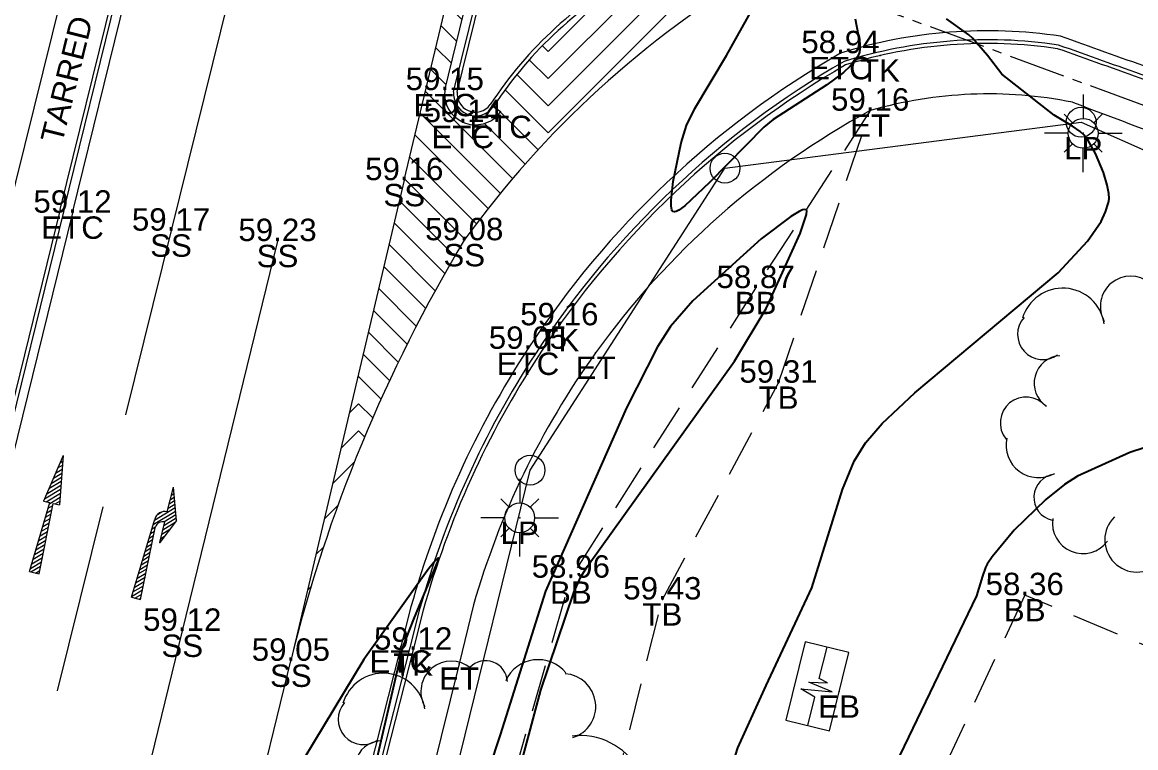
# Model space of a CAD drawing. Header units: metres. Extents: x -244 to 200, y -283 to 282.
# Drawn here: x -81.11 to -43.82, y 197.12 to 221.42 of the extents above; entities that cross this region are included whole.
import ezdxf
from ezdxf.enums import TextEntityAlignment as Align

# ---------------------------------------------------------------- set-up
doc = ezdxf.new("R2010")
doc.units = ezdxf.units.M
for name, pattern in [('CENTER2', [28.575000000000003, 19.05, -3.175, 3.175, -3.175]), ('DASHED2', [9.524999999999999, 6.35, -3.175]), ('HIDDEN2', [4.762499999999999, 3.175, -1.5875])]:
    doc.linetypes.add(name, pattern=pattern)
for name, color, linetype, lineweight in [('BANKS', 12, 'Continuous', 0), ('CONTOURS', 1, 'Continuous', 0), ('DESCRIPTIONS', 1, 'Continuous', 0), ('ELECTRICAL', 3, 'Continuous', 0), ('LEVELS', 1, 'Continuous', 0), ('POINTS', 1, 'Continuous', 0), ('ROAD_PAINT', 12, 'Continuous', 0), ('ROADS', 5, 'Continuous', 0), ('TREES', 14, 'Continuous', 0)]:
    doc.layers.add(name, color=color, linetype=linetype, lineweight=lineweight)
doc.layers.add('CADASTRAL', color=7, linetype='Continuous')
doc.styles.add('Arial', font='arial.ttf', dxfattribs={"height": 1.68})
pattern_1 = [(45, (0, 0), (1.110223024625157e-16, 0.9071423681210248), [8.9802589, -8.9802589]), (135, (0, 0), (-1.110223024625157e-16, -0.9071423681210248), [8.9802589, -8.9802589])]

msp = doc.modelspace()

# ---------------------------------------------------------------- hatches: boundary and pattern name
at = {"layer": 'ROAD_PAINT', "linetype": 'Continuous', "lineweight": 0}
h = msp.add_hatch(dxfattribs=at)
h.set_pattern_fill('LT124 RAILW', color=2, scale=0.5, style=0)
h.set_pattern_definition(pattern_1)
edge = h.paths.add_edge_path(flags=0)
edge.add_line((-65.19720951556668, 234.6989027893207), (-61.81381019979496, 233.5294053588354))
edge.add_line((-61.81381019979496, 233.5294053588354), (-29.86596885374256, 222.4863936192546))
edge.add_line((-29.86596885374256, 222.4863936192546), (-16.01840524846193, 217.1702603325248))
edge.add_line((-16.01840524846193, 217.1702603325248), (-3.185505248278787, 212.243660332635))
edge.add_line((-3.185505248278787, 212.243660332635), (13.21279475175106, 205.6180603322573))
edge.add_line((13.21279475175106, 205.6180603322573), (19.80579475167178, 202.8522603320889))
edge.add_line((19.80579475167178, 202.8522603320889), (13.34639475165022, 205.8052603318356))
edge.add_line((13.34639475165022, 205.8052603318356), (-2.838905248238007, 212.9842603318393))
edge.add_line((-2.838905248238007, 212.9842603318393), (-15.33930524840252, 218.5671603316441))
edge.add_line((-15.33930524840252, 218.5671603316441), (-30.60930679658082, 225.4312027448654))
edge.add_arc((-31.07627533330902, 224.6138540955163), 0.941338636669518, -27.00922006804501, 60.25976045999528, ccw=False)
edge.add_arc((-31.07627533330905, 224.6138540955163), 0.9413386366695045, 267.0773747043786, 332.99077993195556, ccw=False)
edge.add_arc((-23.94416907546005, 266.7269318343751), 43.64780879504443, 255.9755448551912, 260.53175968138896, ccw=False)
edge.add_arc((-23.94416907546488, 266.7269318343542), 43.6478087950229, 251.0563568588357, 255.9755448551906, ccw=False)
edge.add_line((-38.11390524835589, 225.4431603327394), (-50.46630524836655, 229.7128603332676))
edge.add_arc((-19.04023660781394, 308.3931982158526), 84.72421943882672, 245.6942598843257, 248.2275153835717, ccw=False)
edge.add_arc((-19.04023660779418, 308.3931982158946), 84.72421943887313, 243.52305313585669, 245.6942598843251, ccw=False)
edge.add_arc((-56.20944861914086, 233.304327144034), 0.9621781659847715, 164.0544481990009, 231.1132703444243, ccw=False)
edge.add_arc((-56.20944861914077, 233.304327144034), 0.9621781659848797, 96.05200131010491, 164.0544481990008, ccw=False)
edge.add_arc((-62.60321896104286, 196.9428040737477), 37.8451024204856, 80.42925443019817, 86.34098868298982)
edge.add_arc((-62.60321896104345, 196.9428040737363), 37.84510242049701, 86.34098868299003, 93.93026633314967)
h = msp.add_hatch(dxfattribs=at)
h.set_pattern_fill('LT124 RAILW', color=2, scale=0.5, style=0)
h.set_pattern_definition(pattern_1)
edge = h.paths.add_edge_path(flags=0)
edge.add_line((-64.8146052482407, 230.7742603318766), (-45.27729913638785, 223.9662733968627))
edge.add_arc((-49.58760861416079, 205.7930008240353), 18.6774356858874, 76.65722000311186, 111.219996597546)
edge.add_arc((-39.6250783814419, 194.8739370093137), 32.89755045507583, 120.5526861966422, 144.2018280320156)
edge.add_arc((-22.85089903203264, 187.9566231792617), 50.72323710457696, 148.9528917566809, 166.2266951006702)
edge.add_line((-72.11560524826194, 200.0328603331002), (-68.31690524829173, 216.128760331776))
edge.add_line((-68.31690524829173, 216.128760331776), (-64.8146052482407, 230.7742603318766))
edge = h.paths.add_edge_path(flags=0)
edge.add_arc((-54.0578619746124, 211.1971695064265), 13.48228246090942, 118.2134080577008, 146.7579088599786)
edge.add_line((-65.33392843168791, 218.587857269508), (-65.0909052484203, 218.4119603326544))
edge.add_arc((-65.93046143311803, 219.0196198950846), 1.036390240728398, 245.8603789326928, 324.1034823297297, ccw=False)
edge.add_arc((-65.93046143311803, 219.0196198950847), 1.036390240728428, 173.0815231640078, 245.86037893269338, ccw=False)
edge.add_line((-66.95930524845608, 219.1444603321142), (-64.86160524828384, 227.6822603321601))
edge.add_arc((-62.54164266028756, 227.119328812753), 2.387282619474351, 112.2687061045394, 166.360961455521, ccw=False)
edge.add_arc((-62.5416426602875, 227.1193288127528), 2.387282619474601, 71.21375122707758, 112.26870610453861, ccw=False)
edge.add_line((-61.77284577946754, 229.3794327177286), (-53.49885682414357, 226.3805584247827))
edge.add_arc((-53.91810712413772, 225.4232155197972), 1.045120209244462, -12.58703942930049, 66.34989012995487, ccw=False)
edge.add_arc((-53.91810712413782, 225.4232155197972), 1.045120209244601, 267.0713226886469, 347.4129605707009, ccw=False)
edge.add_line((-53.97150524848985, 224.3794603319839), (-53.95617740661682, 224.6790685048756))
edge.add_arc((-54.05786197461217, 211.1971695064267), 13.48228246090938, 89.56786606122098, 118.213408057702)

# ---------------------------------------------------------------- linework, layer by layer
at = {"layer": 'BANKS', "color": 9, "linetype": 'HIDDEN2', "lineweight": 0, "ltscale": 0.5}
for p, q in [((-52.71060524849599, 218.456460332498), (-56.54750524832343, 212.515260333661)), ((-56.54750524832343, 212.515260333661), (-62.73760524846875, 202.8167603323236)), ((-67.31820524897921, 186.9127603317611), (-62.73760524846875, 202.8167603323236)), ((-47.53340524827945, 202.2302603325807), (-53.76720524841949, 188.8919603326358)), ((-33.44120524825848, 196.3254603324458), (-47.53340524827945, 202.2302603325807))]:
    msp.add_line(p, q, dxfattribs=at)
at = {"layer": 'BANKS', "color": 1, "linetype": 'HIDDEN2', "lineweight": 0, "ltscale": 0.5}
for p, q in [((-55.77990524827328, 209.3463603314012), (-52.71060524849599, 218.456460332498)), ((-59.67170524828543, 202.085760331247), (-55.77990524827328, 209.3463603314012)), ((-63.66120524843427, 186.1748603326268), (-59.67170524828543, 202.085760331247))]:
    msp.add_line(p, q, dxfattribs=at)
at = {"layer": 'CADASTRAL', "color": 1, "linetype": 'Continuous', "lineweight": 0}
for p, q in [((-57.57410524848092, 216.5283603323624), (-45.64510524844081, 218.0683603319339)), ((-45.64510524844081, 218.0683603319339), (97.18589475173212, 154.5443603326567)), ((-64.10410524842882, 206.4183603329584), (-57.57410524848092, 216.5283603323624)), ((-119.026105248362, -17.44163966784254), (-64.10410524842882, 206.4183603329584))]:
    msp.add_line(p, q, dxfattribs=at)
for centre in [(-45.64510524844081, 218.0683603319339), (-57.57410524848092, 216.5283603323624), (-64.10410524842882, 206.4183603329584)]:
    msp.add_circle(centre, 0.5, dxfattribs=at)
at = {"layer": 'CONTOURS', "color": 6, "linetype": 'Continuous', "lineweight": -3, "flags": 128}
for points in [[(-53.20863556659606, 221.5268668592907), (-53.06024212115881, 220.7171747507527), (-53.05914223639411, 220.5063353134319), (-53.07185852046678, 220.4182269470766), (-53.09466276721651, 220.3435077741742), (-53.14344633626752, 220.2461724332534), (-53.2085461007955, 220.1472013816237), (-53.38254899533058, 219.9452315191738), (-53.60638100892537, 219.7393569331616), (-54.16237062559958, 219.3229285748675), (-55.95603237381147, 218.1628397367895), (-56.27393043597112, 217.9058897597715), (-58.09015691973764, 216.0520272180438), (-58.92411793365318, 215.2662355243228), (-59.12426394138311, 215.1241957228631), (-59.20410082706803, 215.0840068785474), (-59.26877558025444, 215.066846601665), (-59.31703466066391, 215.0745707903989), (-59.33937368791521, 215.0973124029115), (-59.35609514503449, 215.1381238223985), (-59.36750651467446, 215.1956111872569), (-59.37391527951695, 215.268380636815), (-59.37295492538397, 215.4541903459467), (-59.30453224221128, 216.0885808230378), (-59.04700711464102, 217.3736647013575), (-58.85840198926599, 217.9586902712472), (-58.58724720744067, 218.5309693287127), (-57.52009197034931, 220.298194271978), (-55.74184350438736, 223.5038267774507)], [(-57.46115091892716, 196.1366222398356), (-57.14860552314349, 197.121252279263), (-56.19879911611497, 199.2052825530991), (-54.66757139819674, 202.4706525225192), (-53.64131138592347, 205.7656503645703), (-53.24900613844511, 206.7229040600359), (-52.86842336486734, 207.3301416924223), (-52.30749014101457, 207.9793821945786), (-51.20942206552718, 209.0118888881989), (-46.41050807324791, 213.0293277883902), (-45.43067764629086, 214.0807855939493), (-44.97672134253662, 214.7471723393537), (-44.82312803907552, 215.0672834743746), (-44.72450492529606, 215.3774701380171), (-44.71408025385608, 215.4416254856624), (-44.70998881527339, 215.5135094807483), (-44.71936473040114, 215.6775472261943), (-44.77192218558775, 215.9633425287902), (-44.89872396444844, 216.3879618491046), (-45.16365112042695, 217.0234552808106), (-45.40339004609268, 217.4514732919633), (-45.54637502106925, 217.6346943015233), (-45.67822330714989, 217.7559796031564), (-45.92899771170778, 217.9395721377805), (-46.5508902029178, 218.3018626044504), (-48.29811861716735, 219.6813089456409), (-48.78376111078251, 220.3020367869176), (-49.27860092002084, 220.8815986500122), (-49.41020847715117, 220.9998489422724), (-50.15795090801839, 221.5268237269484)], [(-67.17731395752344, 186.1883339420892), (-63.74362214625581, 199.0520139308646), (-62.63931589628919, 202.3182361936197), (-62.401893390037, 202.8456758121029), (-62.1762399516374, 203.196469285991), (-57.25733282421425, 210.0721673942171), (-56.19357888160448, 211.8292003115639), (-55.05037649648148, 214.344608112704), (-54.84455854318367, 214.982362318784), (-54.83702235147211, 215.1099651460536), (-54.85295057053008, 215.1391724129207), (-54.90258704255393, 215.1489893998951), (-54.98103287469712, 215.1294682882726), (-55.08595008172415, 215.0826538144611), (-55.36584667953139, 214.9153237333521), (-56.36517826843919, 214.1624963269569), (-58.65415527059668, 212.0922740628012), (-59.40400231359672, 211.2270489311777), (-59.83770389065467, 210.5455686403438), (-60.87400135089411, 208.507931385655), (-63.58163607538881, 202.3690328304656), (-65.1044560162918, 197.553955771029), (-69.30383897609863, 184.8347930922173)], [(-10.89815213534894, 196.027314552106), (-13.60146811823506, 197.8979785568081), (-23.24899335537339, 205.5666581862606), (-25.87017180601833, 207.2506088186055), (-26.65737215356785, 207.631800847128), (-27.40979990740743, 207.8745068428107), (-29.24233349548012, 208.2777860914357), (-32.70209048737161, 208.6331354766153), (-37.02571014253044, 208.7240938926116), (-38.51381021174166, 208.5796925262548), (-40.76710443184857, 208.0669184071012), (-44.01709025602759, 207.0091271121055), (-45.76577815950441, 206.2144206468947), (-46.20500337932754, 205.9394551180303), (-46.82689519224368, 205.4384846361354), (-47.88282253072975, 204.405842543114), (-48.62670600792625, 203.5159913906828), (-48.79175030980696, 203.2685753987171), (-48.84585895565397, 203.1552851945162), (-48.94732816782198, 202.8702739137225), (-49.15424983931734, 202.2109650401399), (-52.7120162404026, 194.8093330874108)], [(-71.95245838961273, 184.996302078478), (-68.36860383777821, 200.4931308929808), (-67.99961863576027, 201.4312311834656), (-67.167283923176, 203.4162442726083), (-67.16170276801859, 203.4538172739558), (-67.16715772417228, 203.4709029076621), (-67.18864018589375, 203.4662255048752), (-67.22520403135422, 203.4380900207907), (-67.27568126578262, 203.3882203837857), (-67.49891335518623, 203.1254458273761), (-69.67663325658214, 200.0736198504455), (-73.37007985091623, 193.9637078135274)]]:
    msp.add_lwpolyline(points, dxfattribs=at)
at = {"layer": 'ELECTRICAL', "color": 1, "linetype": 'CENTER2', "lineweight": 0, "ltscale": 0.1}
msp.add_line((-32.81454313835328, 214.6717921329763), (-80.89876735860837, 232.3911285328578), dxfattribs=at)
at = {"layer": 'ELECTRICAL', "color": 2, "linetype": 'Continuous', "lineweight": 0}
for p, q in [((-45.57450524839078, 218.9974603324198), (-45.57450524839078, 218.1974603324198)), ((-46.21090024839077, 218.3338553324198), (-45.92805524839076, 218.0510103324198)), ((-45.22095024839076, 218.0510153324198), (-44.93810524839076, 218.3338603324198)), ((-46.07450524839078, 217.6974603324197), (-46.87450524839078, 217.6974603324197)), ((-45.07450524839078, 217.6974603324197), (-44.27450524839078, 217.6974603324197)), ((-45.92805524839076, 217.3439103324197), (-46.21090024839077, 217.0610653324198)), ((-45.57450524839078, 216.3974603324197), (-45.57450524839078, 217.1974603324197)), ((-44.93810524839076, 217.0610603324197), (-45.22095024839076, 217.3439053324198)), ((-64.45070524848416, 206.1222603318282), (-64.45070524848416, 205.3222603318282)), ((-65.08710024848415, 205.4586553318282), (-64.80425524848414, 205.1758103318282)), ((-64.09715024848414, 205.1758153318282), (-63.81430524848413, 205.4586603318282)), ((-64.95070524848416, 204.8222603318281), (-65.75070524848415, 204.8222603318281)), ((-63.95070524848416, 204.8222603318281), (-63.15070524848416, 204.8222603318281)), ((-64.80425524848414, 204.4687103318281), (-65.08710024848415, 204.1858653318282)), ((-63.81430524848413, 204.1858603318281), (-64.09715024848414, 204.4687053318282)), ((-64.45070524848416, 203.5222603318281), (-64.45070524848416, 204.3222603318281)), ((-54.88520435771522, 200.6721998165182), (-55.53096090904126, 198.0406168907025)), ((-53.42812697276554, 200.314651795557), (-54.88520435771522, 200.6721998165182)), ((-54.41533077638811, 199.4389272776217), (-54.15666809320894, 200.4934264018299)), ((-54.07388352409156, 197.6830688697414), (-53.42812697276554, 200.314651795557)), ((-53.98166786227844, 198.9980142515602), (-54.76510280292487, 199.3132786000427)), ((-54.76510280292487, 199.3132786000427), (-54.13590845812328, 199.2934547862172)), ((-54.13590845812328, 199.2934547862172), (-54.41533077638811, 199.4389272776217)), ((-54.56806351054686, 198.8162810410103), (-55.0302787442071, 199.0938625698851)), ((-55.0302787442071, 199.0938625698851), (-53.98166786227844, 198.9980142515602)), ((-54.80242464453504, 197.8618434760141), (-54.56806351054686, 198.8162810410103)), ((-55.53096090904126, 198.0406168907025), (-54.07388352409156, 197.6830688697414))]:
    msp.add_line(p, q, dxfattribs=at)
for centre in [(-45.57450524839078, 217.6974603324197), (-64.45070524848416, 204.8222603318281)]:
    msp.add_circle(centre, 0.5, dxfattribs=at)
at = {"layer": 'POINTS', "color": 1, "linetype": 'Continuous', "lineweight": 0}
for p in [(-53.706305248852, 220.3805603338405), (-52.37965909965715, 220.3001937191002), (-66.9593052490527, 219.1444603325799), (-65.09090524900967, 218.4119603335857), (-52.71060524907807, 218.4564603329636), (-66.35430524895492, 218.0738603319041), (-45.57450524898741, 217.6974603328854), (-68.31690524947044, 216.128760331776), (-79.4287052488944, 215.0396603345871), (-76.12990524950146, 214.4380603348836), (-72.56260524940444, 214.0886603328399), (-66.30770524938998, 214.116760332603), (-56.54750524892734, 212.515260335058), (-63.12228958667401, 211.2684560324997), (-64.17510524893441, 210.4803603324108), (-61.9084052490216, 210.3455603318289), (-55.77990524885536, 209.3463603309356), (-64.45070524908806, 204.8222603318281), (-62.73760524905811, 202.8167603323236), (-47.53340524827945, 202.2302603325807), (-59.67170524887479, 202.0857603307813), (-75.75380524947832, 201.0355603299104), (-68.43140524892078, 200.5091603337787), (-68.01960742444498, 200.4040530002676), (-72.1156052494407, 200.0328603344969), (-66.48320524890732, 199.9360603331588), (-53.75100524901791, 198.9988603331149)]:
    msp.add_point(p, dxfattribs=at)
at = {"layer": 'ROAD_PAINT', "color": 7, "linetype": 'Continuous', "lineweight": 0}
for p, q in [((-71.4295052483285, 233.3860603324138), (-76.12990524832276, 214.4380603325553)), ((-72.56260524821846, 214.0886603323743), (-75.75380524831417, 201.0355603313074)), ((-75.75380524831417, 201.0355603313074), (-79.4730052482264, 185.8067603320815))]:
    msp.add_line(p, q, dxfattribs=at)
at = {"layer": 'ROAD_PAINT', "color": 2, "linetype": 'Continuous', "lineweight": 0}
for p, q in [((-68.31690524829173, 216.128760331776), (-64.8146052482407, 230.7742603318766)), ((-68.31690524829173, 216.128760331776), (-72.115605248262, 200.0328603331)), ((-79.74000524824078, 206.9107603328303), (-80.39861134073395, 205.3822624455266)), ((-79.74000524824078, 206.9107603328303), (-79.86728196690484, 205.2512819769932)), ((-79.84557456564879, 206.6657633746704), (-79.75457981640754, 206.7207673107728)), ((-79.77106118214871, 206.8386923123462), (-79.74429192812532, 206.8548691018057)), ((-80.06911071265966, 206.1469699385446), (-79.78543016098207, 206.3184473816727)), ((-79.99459732915963, 206.3198988762203), (-79.775146276189, 206.452555795804)), ((-79.92008794914871, 206.4928344369947), (-79.76486370120051, 206.5866588966415)), ((-80.29265086315962, 205.6281831255172), (-79.8162845090456, 205.916134075671)), ((-80.21813747965962, 205.801112063193), (-79.80600193405722, 206.0502371765086)), ((-80.14362409615966, 205.9740410008688), (-79.79571804926418, 206.1843455906399)), ((-80.36716424665973, 205.4552541878414), (-79.82657370713238, 205.7820269713444)), ((-80.31176024128793, 205.3608523781402), (-79.83685628212076, 205.6479238705069)), ((-80.19360769164672, 205.304384937023), (-79.84714016691379, 205.5138154563757)), ((-76.25428011199568, 205.0208020238952), (-76.04975275375261, 205.8418459171895)), ((-76.15055150567066, 205.4372046974279), (-76.01950913900988, 205.5159800976921)), ((-76.11439490362129, 205.5823498631891), (-76.0303570276771, 205.6328644084828)), ((-76.07823957986781, 205.7274898974266), (-76.04120363804785, 205.749753850798)), ((-75.94620524825586, 204.7260603313334), (-76.04975275375261, 205.8418459171895)), ((-80.8686595274835, 203.0182171068501), (-80.18607959120237, 205.3298702581134)), ((-80.54986190318601, 202.9396288257301), (-80.07981371643652, 205.3036741644065)), ((-80.39861134073395, 205.3822624455266), (-80.18607959120237, 205.3298702581134)), ((-80.23957552094123, 205.1487110371665), (-80.0930129759264, 205.2373042464255)), ((-80.07981371643652, 205.3036741644065), (-79.86728196690484, 205.2512819769932)), ((-80.01119252780653, 205.2867580368954), (-79.85742405170691, 205.3797070422445)), ((-76.68723962147055, 204.7443568372171), (-75.98696675130522, 205.1653220337954)), ((-76.2228621531776, 205.1469246289537), (-75.9978146399721, 205.2822063445861)), ((-76.18670682942411, 205.2920646631907), (-76.00866125034311, 205.3990957869012)), ((-80.37747369553092, 204.6816880277928), (-80.17972122280044, 204.8012242039442)), ((-80.33150586623647, 204.8373619276491), (-80.15081449504505, 204.9465851159994)), ((-80.28554335023566, 204.9930371373102), (-80.12191439038806, 205.0919420245656)), ((-77.45752897558366, 202.1595645497251), (-76.67668784732128, 204.7797581158886)), ((-76.73204179283852, 204.5940187979436), (-75.97611886263824, 205.0484377230047)), ((-76.65152521728311, 204.8418705414269), (-76.67668784732128, 204.7797581158886)), ((-76.61505139991851, 204.8980860516232), (-76.65152521728311, 204.8418705414269)), ((-76.56858577281201, 204.9463680310181), (-76.61505139991851, 204.8980860516232)), ((-76.58837061568782, 204.9271968575716), (-76.44110499379266, 205.0157247787739)), ((-76.5138058070187, 204.9849707159378), (-76.56858577281201, 204.9463680310181)), ((-76.45270734818784, 205.0124892497782), (-76.5138058070187, 204.9849707159378)), ((-76.38749950284378, 205.0279315977092), (-76.45270734818784, 205.0124892497782)), ((-76.32055078489294, 205.0307378311565), (-76.38749950284378, 205.0279315977092)), ((-76.37053955193839, 204.687924065414), (-75.96527225226714, 204.9315482806899)), ((-76.36748472648692, 204.5663593604815), (-75.95442436360022, 204.8146639698988)), ((-76.25428011199568, 205.0208020238952), (-76.32055078489294, 205.0307378311565)), ((-80.46940935411992, 204.37034022808), (-80.23752274191914, 204.5105050735181)), ((-80.4234415248253, 204.5260141279364), (-80.2086213274575, 204.655867295378)), ((-77.14963751561197, 202.0828667903782), (-76.66617280566005, 204.4837131115076)), ((-76.77684396420565, 204.4436807586708), (-76.65558426165262, 204.5165710009576)), ((-76.65465976020648, 204.5199322227575), (-76.66842420949268, 204.47353753718)), ((-76.6328211361279, 204.5631220386361), (-76.65465976020648, 204.5199322227575)), ((-76.60362415186017, 204.6017211614583), (-76.6328211361279, 204.5631220386361)), ((-76.56800149768688, 204.6344795423499), (-76.60362415186017, 204.6017211614583)), ((-76.52709638477084, 204.6603521733221), (-76.56800149768688, 204.6344795423499)), ((-76.48223047771361, 204.6784965490268), (-76.52709638477084, 204.6603521733221)), ((-75.94620524825586, 204.7260603313334), (-76.50993930979911, 203.9944971572781)), ((-76.50993930979911, 203.9944971572781), (-76.3386476472707, 204.6821214179116)), ((-76.43484879944505, 204.688340691544), (-76.48223047771361, 204.6784965490268)), ((-76.43979665228956, 204.2760741604832), (-76.16623320906797, 204.4405209614508)), ((-76.38646456275139, 204.6895639576032), (-76.43484879944505, 204.688340691544)), ((-76.40364132853645, 204.4212141947199), (-75.98907337957782, 204.6704294443226)), ((-76.3386476472707, 204.6821214179116), (-76.38646456275139, 204.6895639576032)), ((-80.6073088385143, 203.9033119054126), (-80.32423098879309, 204.0744250310368)), ((-80.56134100921975, 204.058985805269), (-80.29532957433152, 204.2197872528967)), ((-80.51537718341443, 204.2146663282238), (-80.26642815986985, 204.3651494747566)), ((-76.91125175660447, 203.9926615093275), (-76.74511562368195, 204.0925333347745)), ((-76.86644958523708, 204.1429995486005), (-76.71685719856514, 204.2329261916919)), ((-76.82164741386961, 204.2933375878733), (-76.68859877344825, 204.3733190486089)), ((-76.4759519760432, 204.1309341262457), (-76.34339817008261, 204.2106137568749)), ((-80.69924449710328, 203.5919641056999), (-80.38203782120557, 203.7837072104154)), ((-80.65327666780875, 203.7476380055562), (-80.35313640674389, 203.9290694322753)), ((-77.04565954900333, 203.5416422599839), (-76.829893455624, 203.6713445009744)), ((-77.00085737763578, 203.6919802992569), (-76.80163375221154, 203.8117424894157)), ((-76.95605520626819, 203.8423183385301), (-76.77337532709474, 203.9521353463333)), ((-80.83714267169293, 203.1249410963262), (-80.46874475827492, 203.347632481228)), ((-80.79118015569217, 203.2806163059873), (-80.4398393403242, 203.4929880799894)), ((-80.74521232639776, 203.4362902058433), (-80.41093792586251, 203.6383503018493)), ((-77.1352651700347, 203.2409610499132), (-76.8864154373823, 203.3905600654356)), ((-77.09046172037122, 203.3913042207105), (-76.8581570122658, 203.530952922353)), ((-80.8686595274835, 203.0182171068501), (-80.54986190318601, 202.9396288257301)), ((-80.82140309297517, 203.0065677039786), (-80.49764617273667, 203.2022702593679)), ((-80.67111657958763, 202.969519878454), (-80.52654758719825, 203.056908037508)), ((-77.2696729624336, 202.7899418005699), (-76.97119199102903, 202.9693763631595)), ((-77.22486951276997, 202.9402849713676), (-76.94293356591184, 203.1097692200766)), ((-77.180067341402, 203.0906230106401), (-76.91467514079532, 203.2501620769941)), ((-77.40407947653642, 202.3389276827505), (-77.05596854467531, 202.5481926608833)), ((-77.35927730516865, 202.4892657220234), (-77.02771011955863, 202.6885855178005)), ((-77.31447513380121, 202.6396037612972), (-76.99945169444173, 202.8289783747179)), ((-77.45752897558366, 202.1595645497251), (-77.14963751561197, 202.0828667903782)), ((-77.44888292620023, 202.1885845119532), (-77.08422824808795, 202.4077946724414)), ((-77.34040706421061, 202.1303887220697), (-77.112486673205, 202.2674018155246)), ((-77.19526702997972, 202.0942333983134), (-77.14074509832197, 202.1270089586073))]:
    msp.add_line(p, q, dxfattribs=at)
at = {"layer": 'ROAD_PAINT', "color": 7, "linetype": 'DASHED2', "lineweight": 0}
for p, q in [((-76.12990524832276, 214.4380603325553), (-83.08880524826236, 186.331460332498)), ((-75.78720524843084, 185.0546603319235), (-72.115605248262, 200.0328603331))]:
    msp.add_line(p, q, dxfattribs=at)
at = {"layer": 'ROAD_PAINT', "color": 7, "linetype": 'Continuous', "lineweight": 0}
for centre, radius, start, end in [((-39.62507838144159, 194.8739370093134), 32.89755045507625, 120.5526861966424, 144.2018280320152), ((-22.85089903203322, 187.956623179262), 50.72323710457634, 148.9528917566807, 166.2266951006706)]:
    msp.add_arc(centre, radius, start, end, dxfattribs=at)
at = {"layer": 'ROAD_PAINT', "color": 2, "linetype": 'Continuous', "lineweight": 0}
msp.add_point((-76.50993930979911, 203.9944971572781), dxfattribs=at)
at = {"layer": 'ROADS', "color": 9, "linetype": 'Continuous', "lineweight": 0}
for p, q in [((-84.34319705399592, 203.9139915011259), (-77.77030524850124, 230.4419603319839)), ((-79.42870524828322, 215.0396603331901), (-76.01630524831853, 228.9085603333078)), ((-66.95930524845608, 219.1444603321142), (-64.86160524828301, 227.6822603321634)), ((-65.09090524842031, 218.4119603326544), (-65.33392843168792, 218.587857269508)), ((-79.42870524828322, 215.0396603331901), (-82.39930524829106, 202.9892603321932)), ((-68.0931688497808, 201.834329643435), (-68.43140524832415, 200.5091603328474)), ((-65.99749632339243, 201.9014185346969), (-66.48320524831797, 199.9360603322275)), ((-68.43140524832415, 200.5091603328474), (-72.45230524829822, 184.7557603325695)), ((-66.48320524831797, 199.9360603322275), (-70.53320524829907, 183.5482603320852))]:
    msp.add_line(p, q, dxfattribs=at)
at = {"layer": 'ROADS', "color": 1, "linetype": 'Continuous', "lineweight": 0}
for p, q in [((-79.8413744233173, 215.1412928120438), (-76.42890223219489, 229.010486216202)), ((-79.72000113654103, 215.1114009065049), (-76.30755017811344, 228.9805080153513)), ((-66.66329507487691, 219.0919071010512), (-64.57016339475214, 227.6111136878834)), ((-66.5396756283111, 219.0711571712371), (-64.44872704073411, 227.5814784038465)), ((-79.84137442331864, 215.1412928120384), (-82.81190432433971, 203.0911771713829)), ((-79.72000113654312, 215.1114009064964), (-82.6905516549132, 203.0612016304466)), ((-67.80330754788307, 201.7569254687141), (-68.1407244309369, 200.4349669207202)), ((-67.68253318559314, 201.7246691054936), (-68.0196074236922, 200.4040529990006)), ((-68.1407244309369, 200.4349669207202), (-72.1611465782338, 184.6834390894504)), ((-68.0196074236922, 200.4040529990006), (-72.03983046570688, 184.653305238151))]:
    msp.add_line(p, q, dxfattribs=at)
for centre, radius, start, end in [((-54.05786197461199, 211.1971695064261), 13.60728246091004, 118.2134080577014, 146.7451194677023), ((-54.05786197461199, 211.1971695064261), 13.48228246091004, 118.2134080577014, 146.757908859978), ((-48.79504670960867, 204.7021043292003), 16.12968177091682, 81.47549438973863, 107.2758487140933), ((-48.79504670960867, 204.7021043292003), 16.00468177091682, 81.51854946081791, 107.2258433983538), ((-424.517667020291, -844.9318199476311), 1130.557157244695, 70.14506929874914, 70.46260864775414), ((-424.517667020291, -844.9318199476311), 1130.682157244695, 70.14506929874914, 70.46322049666402), ((-38.20011507514777, 193.498672045985), 30.73349563866479, 120.0393030304283, 146.8245157132444), ((-38.20011507514777, 193.498672045985), 30.60849563866474, 120.0654984652919, 146.8245157132444), ((-65.93046143311804, 219.0196198950846), 0.7363902407284332, 174.3665295883057, 245.8603789326939), ((-65.93046143311804, 219.0196198950846), 0.6113902407283894, 175.1645013792109, 245.8603789326931), ((-65.93046143311804, 219.0196198950846), 0.7363902407284332, 245.8603789326939, 324.1034823297298), ((-65.93046143311804, 219.0196198950846), 0.6113902407284332, 245.8603789326931, 323.8453131337022), ((-38.20011507514777, 193.498672045985), 30.73349563866479, 146.8245157132444, 164.41276032208), ((-38.20011507514777, 193.498672045985), 30.60849563866474, 146.8245157132444, 164.4101721335313)]:
    msp.add_arc(centre, radius, start, end, dxfattribs=at)
at = {"layer": 'ROADS', "color": 9, "linetype": 'Continuous', "lineweight": 0}
for centre, radius, start, end in [((-48.79504670960867, 204.7021043292003), 16.42968177091682, 81.3741901118739, 107.3931057391852), ((-424.517667020291, -844.9318199476311), 1130.982157244695, 70.14506929874915, 70.46467883086052), ((-38.20011507514777, 193.498672045985), 31.03349563866479, 119.9774949916264, 146.8245157132444), ((-65.93046143311804, 219.0196198950846), 1.036390240728433, 173.0815231640061, 245.8603789326932), ((-48.74182095153872, 204.6852147214157), 14.33172894233374, 78.68881327216761, 106.076640764208), ((2641.143092745539, 7338.628275857493), 7610.071990140092, 249.3232993626062, 249.3583527083571), ((-65.93046143311804, 219.0196198950846), 1.036390240728389, 245.8603789326932, 324.1034823297297), ((-39.61875053671654, 194.3396085551521), 27.44119529912673, 118.4953623795892, 144.3182953099493), ((-38.20011507514777, 193.498672045985), 31.03349563866479, 146.8245157132444, 164.4189080463458), ((-39.61875053671654, 194.3396085551521), 27.44119529912673, 144.3182953099493, 164.0043626687315)]:
    msp.add_arc(centre, radius, start, end, dxfattribs=at)
at = {"layer": 'TREES', "color": 3, "linetype": 'Continuous', "lineweight": 0}
for centre, radius, start, end in [((-43.98291202739144, 211.8969498574746), 1.017367741725961, 50.09877666782629, 209.3210609650463), ((-46.26041732979117, 211.1049561775301), 1.407073414544852, 8.809750727833395, 163.5620995926235), ((-46.92646961679183, 210.965870597401), 0.8461238060266697, 138.2562810201661, 305.4538040349512), ((-46.29358396209118, 209.3277297075851), 0.9250102431846317, 93.95544632367977, 236.7310514621244), ((-47.49027545809064, 208.0035559977417), 0.8620505448832628, 39.71020027833104, 219.2347193989661), ((-47.07633148799122, 207.2492176573736), 1.081443072845948, 167.4391656228368, 299.7280773432496), ((-46.44373321449146, 205.5073014176463), 0.7826583138223941, 97.06974962839989, 257.1085747221766), ((-45.58726220229052, 204.6393870175829), 1.017206150203849, 171.1112824963703, 323.8816605359418), ((-43.77095061339038, 204.0818620272924), 1.079510439262631, 134.7320493775875, 314.2885594520674), ((-66.74281202752701, 199.0018498571602), 1.01736774172599, 50.09877666782629, 209.3210609650462), ((-65.5900400211265, 199.3068056372007), 0.7270267688809982, 2.514367067692666, 136.3735425338679), ((-63.83188112052617, 198.8843279373844), 1.185730036434456, 38.7033815118473, 156.0958077924943), ((-69.02031732992675, 198.2098561772157), 1.407073414544852, 8.809750727833395, 163.5620995926234), ((-62.99750399482751, 198.5059153269989), 1.095662297643277, 287.2998152484598, 86.60609969447836), ((-69.68636961692737, 198.0707705970866), 0.8461238060266769, 138.2562810201661, 305.4538040349512), ((-69.05348396222678, 196.4326297072706), 0.9250102431846317, 93.95544632367977, 236.7310514621244), ((-62.42159135062666, 195.3045787573805), 2.224642257795058, 29.20024577529527, 97.13166729415963)]:
    msp.add_arc(centre, radius, start, end, dxfattribs=at)

# ---------------------------------------------------------------- texts
at = {"layer": 'DESCRIPTIONS', "color": 9, "linetype": 'Continuous', "lineweight": -3, "style": 'Arial'}
for s, p in [('ETC', (-53.706305248852, 220.2555603338405)), ('TK', (-52.37965909965715, 220.1751937191002)), ('ETC', (-66.9593052490527, 219.0194603325799)), ('ETC', (-65.09090524900967, 218.2869603335857)), ('ET', (-52.71060524907807, 218.3314603329636)), ('ETC', (-66.35430524895492, 217.9488603319041)), ('LP', (-45.57450524898741, 217.5724603328854)), ('SS', (-68.31690524947044, 216.003760331776)), ('ETC', (-79.4287052488944, 214.9146603345871)), ('SS', (-76.12990524950146, 214.3130603348836)), ('SS', (-72.56260524940444, 213.9636603328399)), ('SS', (-66.30770524938998, 213.991760332603)), ('BB', (-56.54750524892734, 212.390260335058)), ('TK', (-63.12228958667401, 211.1434560324997)), ('ETC', (-64.17510524893441, 210.3553603324108)), ('ET', (-61.9084052490216, 210.2205603318289)), ('TB', (-55.77990524885536, 209.2213603309356)), ('LP', (-64.45070524908806, 204.6972603318281)), ('BB', (-62.73760524905811, 202.6917603323236)), ('TB', (-59.67170524887479, 201.9607603307813)), ('BB', (-47.53340524827945, 202.1052603325807)), ('SS', (-75.75380524947832, 200.9105603299104)), ('ETC', (-68.43140524892078, 200.3841603337787)), ('SS', (-72.1156052494407, 199.9078603344969)), ('TK', (-68.01960742444498, 200.2790530002676)), ('ET', (-66.48320524890732, 199.8110603331588)), ('EB', (-53.75100524901791, 198.8738603331149))]:
    msp.add_text(s, height=0.75, dxfattribs=at).set_placement(p, align=Align.TOP_CENTER)
at = {"layer": 'LEVELS', "color": 6, "linetype": 'Continuous', "lineweight": -3, "style": 'Arial'}
for s, p in [('58.94', (-53.706305248852, 220.3805603338405)), ('59.15', (-66.9593052490527, 219.1444603325799)), ('59.16', (-52.71060524907807, 218.4564603329636)), ('59.14', (-66.35430524895492, 218.0738603319041)), ('59.16', (-68.31690524947044, 216.128760331776)), ('59.12', (-79.4287052488944, 215.0396603345871)), ('59.17', (-76.12990524950146, 214.4380603348836)), ('59.23', (-72.56260524940444, 214.0886603328399)), ('59.08', (-66.30770524938998, 214.116760332603)), ('58.87', (-56.54750524892734, 212.515260335058)), ('59.16', (-63.12228958667401, 211.2684560324997)), ('59.05', (-64.17510524893441, 210.4803603324108)), ('59.31', (-55.77990524885536, 209.3463603309356)), ('58.96', (-62.73760524905811, 202.8167603323236)), ('58.36', (-47.53340524827945, 202.2302603325807)), ('59.43', (-59.67170524887479, 202.0857603307813)), ('59.12', (-75.75380524947832, 201.0355603299104)), ('59.12', (-68.01960742444498, 200.4040530002676)), ('59.05', (-72.1156052494407, 200.0328603344969))]:
    msp.add_text(s, height=0.75, dxfattribs=at).set_placement(p, align=Align.CENTER)
at = {"layer": 'ROADS', "color": 1, "linetype": 'Continuous', "lineweight": 0, "style": 'Arial'}
msp.add_text('TARRED SIDEWALK', height=0.7500000000000016, rotation=76.08395729152784, dxfattribs=at).set_placement((-78.93976461232215, 222.2752534965684), align=Align.MIDDLE_CENTER)

doc.saveas('drawing.dxf')
